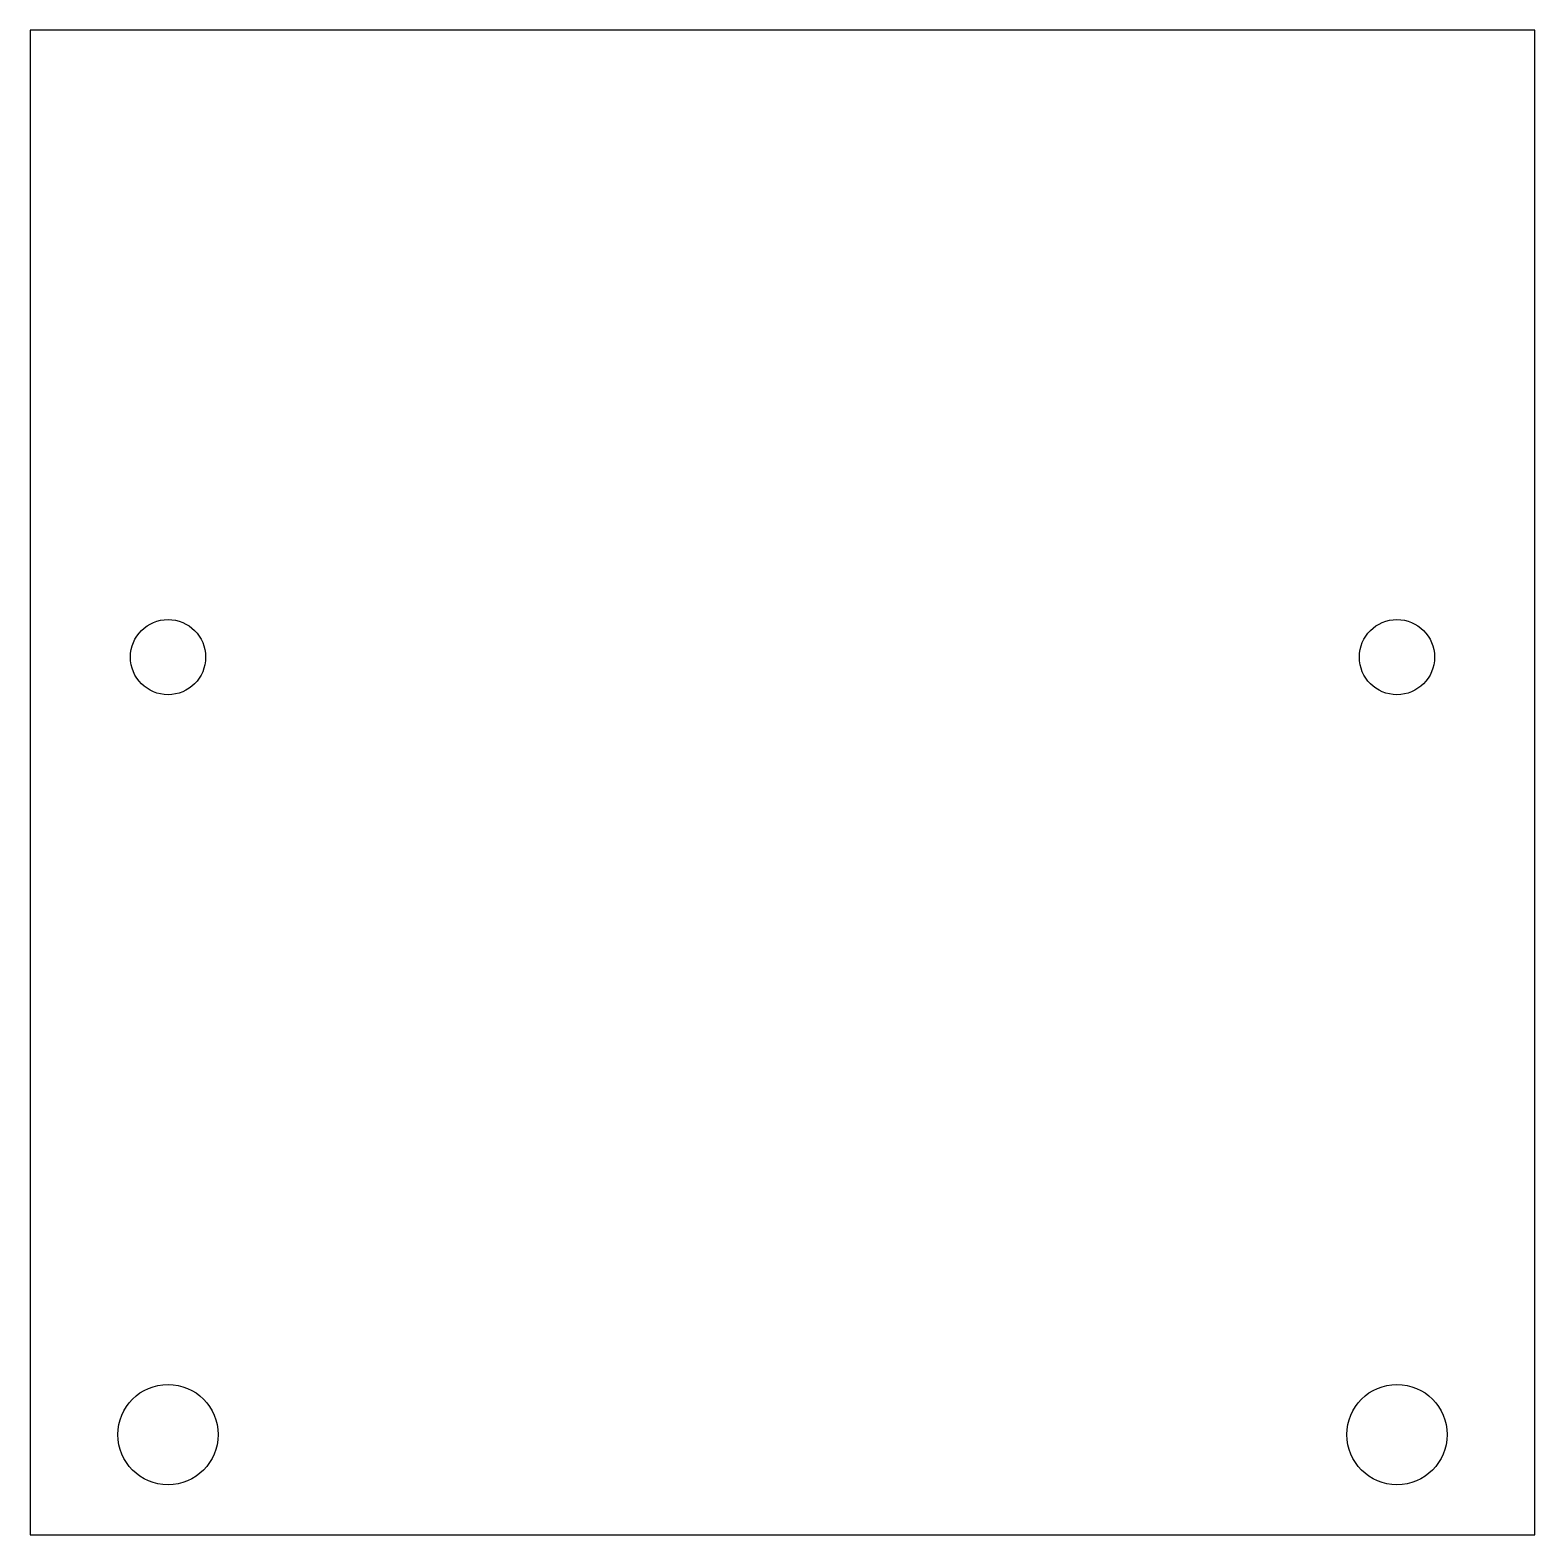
# Model space of a CAD drawing. Header units: millimetres. Extents: x -30 to 30, y -30 to 30.
import ezdxf

# ---------------------------------------------------------------- set-up
doc = ezdxf.new("R2010")
doc.units = ezdxf.units.MM
doc.layers.get('0').update_dxf_attribs({"linetype": 'CONTINUOUS'})

msp = doc.modelspace()

# ---------------------------------------------------------------- linework, layer by layer
msp.add_lwpolyline([(-30, -30), (30, -30), (30, 30), (-30, 30)], close=True)
for centre, radius in [((-24.5, 5), 1.5), ((24.5, 5), 1.5), ((-24.5, -26), 2), ((24.5, -26), 2)]:
    msp.add_circle(centre, radius)

doc.saveas('drawing.dxf')
